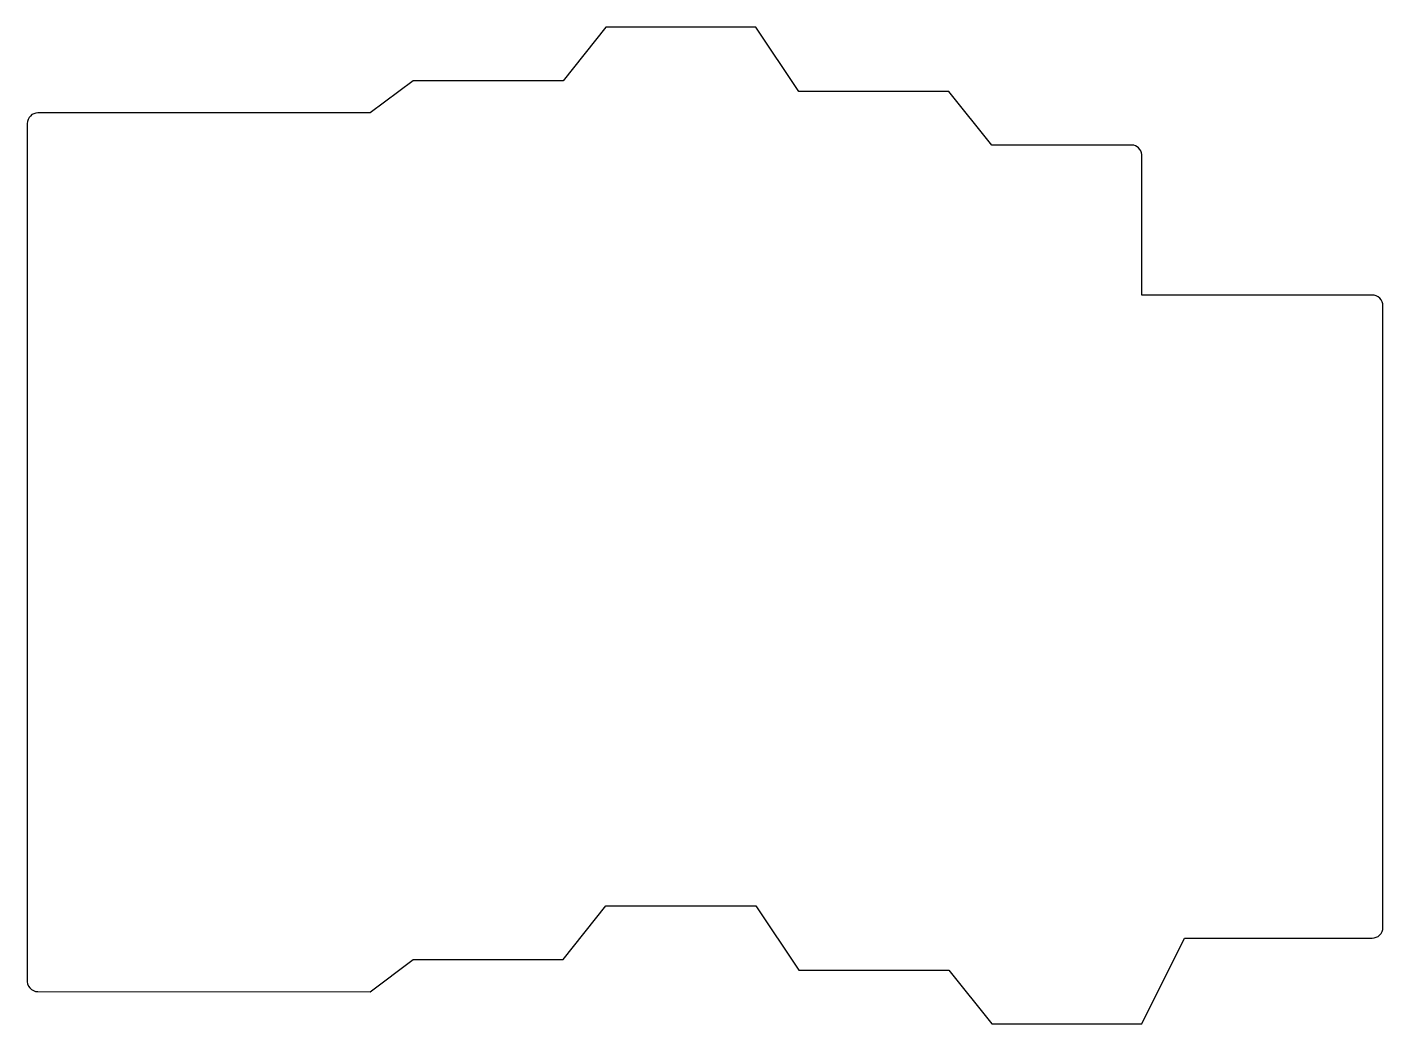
# Model space of a CAD drawing. Header units: millimetres. Extents: x -7 to 120, y -10 to 83.
import ezdxf

# ---------------------------------------------------------------- set-up
doc = ezdxf.new("R2010")
doc.units = ezdxf.units.MM
doc.layers.get('0').update_dxf_attribs({"linetype": 'CONTINUOUS'})

msp = doc.modelspace()

# ---------------------------------------------------------------- linework, layer by layer
msp.add_lwpolyline([(-7, 74), (-7, -5.85, 0.454616), (-6.01, -6.99), (25, -7), (29, -4), (43, -4), (47, 1), (61, 1), (65, -5), (79, -5), (83, -10), (97, -10), (101, -2), (118.5, -2, 0.414214), (119.5, -1), (119.5, 57, 0.414214), (118.5, 58), (97, 58), (97, 71.11, 0.364546), (96.07, 72), (83, 72), (79, 77), (65, 77), (61, 83), (47, 83), (43, 78), (29, 78), (25, 75), (-6, 75, 0.414214)], format="xyb", close=True)

doc.saveas('drawing.dxf')
